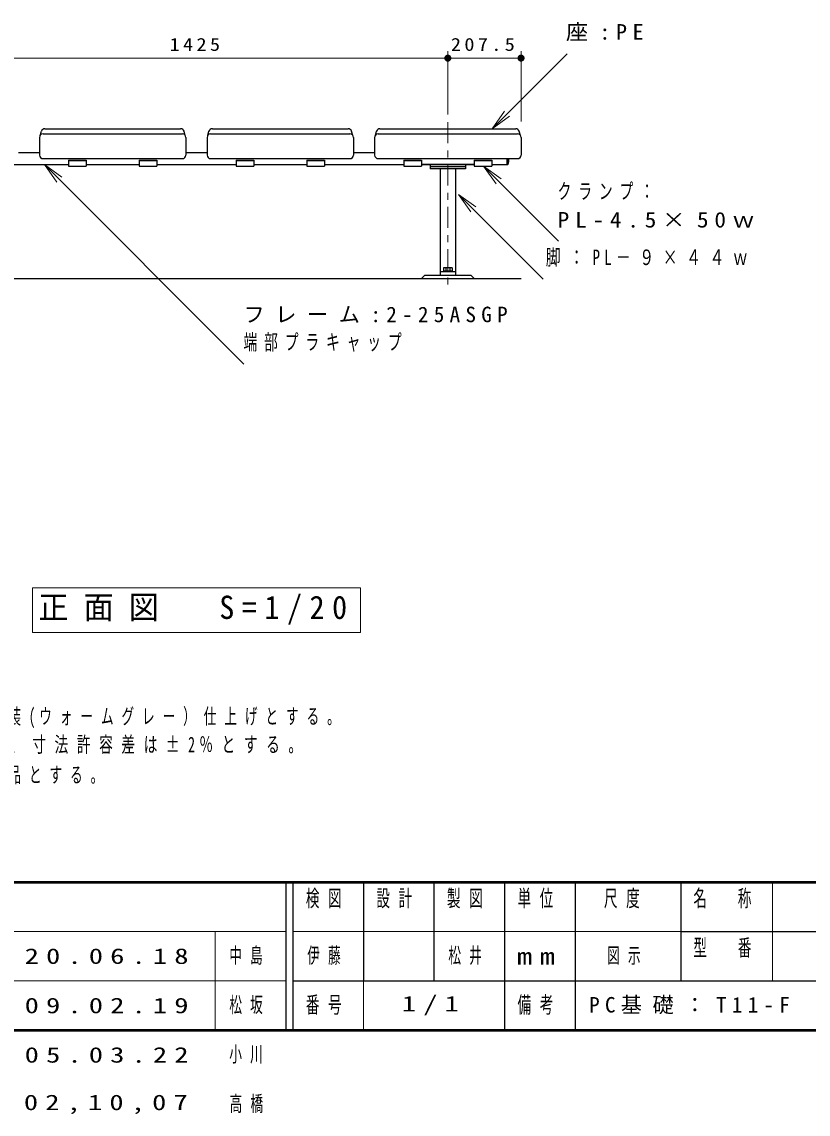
# Model space of a CAD drawing. Units: millimetres on the paper, scale 1:20. Extents: x -365 to 0, y -12 to 257.
# Drawn here: x -275.9 to -164.5, y -11.9 to 143 of the extents above; entities that cross this region are included whole.
import ezdxf

# ---------------------------------------------------------------- set-up
doc = ezdxf.new("R2010")
doc.units = ezdxf.units.MM
doc.linetypes.add('USER2', pattern=[6, 3, -1, 1, -1])
doc.layers.add('LY_1', color=7, linetype='Continuous', lineweight=25)
doc.layers.add('LY_3', color=7, linetype='Continuous', lineweight=13)
doc.styles.add('ＭＳ ゴシック', font='')
doc.styles.get('ＭＳ ゴシック').set_extended_font_data('MS Gothic')

# ---------------------------------------------------------------- blocks, each defined once
blk = doc.blocks.new('open_arrow')
at = {"color": 0, "linetype": 'Continuous', "lineweight": -2}
blk.add_lwpolyline([(7.5, 1.25), (0, 0), (7.5, -1.25)], dxfattribs=at)
blk = doc.blocks.new('filled_dot')
at = {"color": 0, "linetype": 'Continuous', "lineweight": -2, "const_width": 1.25}
blk.add_lwpolyline([(-0.625, 0, 1), (0.625, 0, 1)], format="xyb", close=True, dxfattribs=at)

msp = doc.modelspace()

# ---------------------------------------------------------------- linework, layer by layer
at = {"layer": 'LY_1', "lineweight": 13}
for p, q in [((-286.773, 137.81), (-215.523, 137.81)), ((-215.523, 129.81), (-215.523, 138.81)), ((-215.523, 137.81), (-205.148, 137.81)), ((-209.238, 127.81), (-198.631, 138.417)), ((-205.148, 128.81), (-205.148, 138.81)), ((-272.702, 122.71), (-244.418, 94.426)), ((-210.463, 122.485), (-199.856, 111.879)), ((-214.011, 118.48), (-201.99, 106.459)), ((-227.898, 62.71), (-274.398, 62.71)), ((-274.398, 62.71), (-274.398, 56.41)), ((-227.898, 56.41), (-227.898, 62.71)), ((-274.398, 56.41), (-227.898, 56.41))]:
    msp.add_line(p, q, dxfattribs=at)
at = {"layer": 'LY_1', "linetype": 'USER2', "lineweight": 13}
msp.add_line((-215.523, 128.735), (-215.523, 105.485), dxfattribs=at)
at = {"layer": 'LY_1'}
for p, q in [((-273.298, 126.86), (-273.129, 127.449)), ((-272.898, 127.06), (-253.148, 127.06)), ((-272.648, 127.81), (-253.398, 127.81)), ((-252.748, 126.86), (-252.918, 127.449)), ((-249.548, 126.86), (-249.379, 127.449)), ((-249.148, 127.06), (-229.398, 127.06)), ((-248.898, 127.81), (-229.648, 127.81)), ((-228.998, 126.86), (-229.168, 127.449)), ((-225.798, 126.86), (-225.629, 127.449)), ((-225.398, 127.06), (-205.648, 127.06)), ((-225.148, 127.81), (-205.898, 127.81)), ((-205.248, 126.86), (-205.418, 127.449)), ((-273.398, 126.56), (-273.398, 124.06)), ((-252.648, 126.56), (-252.648, 124.06)), ((-249.648, 126.56), (-249.648, 124.06)), ((-228.898, 126.56), (-228.898, 124.06)), ((-225.898, 126.56), (-225.898, 124.06)), ((-205.148, 126.56), (-205.148, 124.06)), ((-276.398, 124.41), (-273.398, 124.41)), ((-252.648, 124.41), (-249.648, 124.41)), ((-228.898, 124.41), (-225.898, 124.41)), ((-280.548, 122.71), (-269.298, 122.71)), ((-272.898, 123.56), (-253.148, 123.56)), ((-269.273, 123.34), (-269.273, 122.485)), ((-269.273, 123.34), (-266.773, 123.34)), ((-269.273, 123.282), (-266.773, 123.282)), ((-269.273, 122.485), (-266.773, 122.485)), ((-266.773, 123.34), (-266.773, 122.485)), ((-266.773, 122.71), (-259.273, 122.71)), ((-259.273, 123.34), (-259.273, 122.485)), ((-259.273, 123.34), (-256.773, 123.34)), ((-259.273, 123.282), (-256.773, 123.282)), ((-259.273, 122.485), (-256.773, 122.485)), ((-256.773, 123.34), (-256.773, 122.485)), ((-256.773, 122.71), (-245.523, 122.71)), ((-249.148, 123.56), (-229.398, 123.56)), ((-245.523, 123.34), (-245.523, 122.485)), ((-245.523, 123.34), (-243.023, 123.34)), ((-245.523, 123.282), (-243.023, 123.282)), ((-245.523, 122.485), (-243.023, 122.485)), ((-243.023, 123.34), (-243.023, 122.485)), ((-243.023, 122.71), (-235.523, 122.71)), ((-235.523, 123.34), (-235.523, 122.485)), ((-235.523, 123.34), (-233.023, 123.34)), ((-235.523, 123.282), (-233.023, 123.282)), ((-235.523, 122.485), (-233.023, 122.485)), ((-233.023, 123.34), (-233.023, 122.485)), ((-232.998, 122.71), (-221.748, 122.71)), ((-225.398, 123.56), (-205.648, 123.56)), ((-221.773, 123.34), (-221.773, 122.485)), ((-221.773, 123.34), (-219.273, 123.34)), ((-221.773, 123.282), (-219.273, 123.282)), ((-221.773, 122.485), (-219.273, 122.485)), ((-219.273, 123.34), (-219.273, 122.485)), ((-211.773, 122.71), (-219.273, 122.71)), ((-219.273, 122.71), (-211.773, 122.71)), ((-218.023, 122.71), (-218.023, 122.11)), ((-213.023, 122.41), (-218.023, 122.41)), ((-217.258, 123.56), (-213.781, 123.56)), ((-213.023, 122.71), (-213.023, 122.11)), ((-211.773, 123.34), (-211.773, 122.485)), ((-211.773, 123.34), (-209.273, 123.34)), ((-211.773, 123.282), (-209.273, 123.282)), ((-211.773, 122.485), (-209.273, 122.485)), ((-209.273, 123.34), (-209.273, 122.485)), ((-209.273, 122.71), (-206.998, 122.71)), ((-207.148, 123.56), (-207.148, 122.71)), ((-206.998, 123.56), (-206.998, 122.71)), ((-213.023, 122.11), (-218.023, 122.11)), ((-216.623, 122.11), (-216.623, 107.06)), ((-214.423, 122.11), (-214.423, 107.06)), ((-218.773, 107.06), (-219.273, 106.56)), ((-218.773, 107.06), (-212.273, 107.06)), ((-214.423, 107.51), (-216.623, 107.51)), ((-216.173, 107.625), (-216.173, 107.51)), ((-214.873, 107.625), (-216.173, 107.625)), ((-216.129, 108.075), (-216.129, 107.625)), ((-214.917, 108.075), (-216.129, 108.075)), ((-215.826, 108.075), (-215.826, 107.625)), ((-215.22, 108.075), (-215.22, 107.625)), ((-214.917, 108.075), (-214.917, 107.625)), ((-214.873, 107.625), (-214.873, 107.51)), ((-212.273, 107.06), (-211.773, 106.56)), ((-283.023, 106.56), (-205.123, 106.56))]:
    msp.add_line(p, q, dxfattribs=at)
for centre, radius, start, end in [((-272.898, 126.56), 0.5, 89.99998, 179.99996), ((-272.648, 127.31), 0.5, 89.99998, 163.92675), ((-253.398, 127.31), 0.5, 16.07321, 89.99998), ((-253.148, 126.56), 0.5, 0, 89.99998), ((-249.148, 126.56), 0.5, 89.99998, 179.99996), ((-248.898, 127.31), 0.5, 89.99998, 163.92675), ((-229.648, 127.31), 0.5, 16.07321, 89.99998), ((-229.398, 126.56), 0.5, 0, 89.99998), ((-225.398, 126.56), 0.5, 89.99998, 179.99996), ((-225.148, 127.31), 0.5, 89.99998, 163.92675), ((-205.898, 127.31), 0.5, 16.07321, 89.99998), ((-205.648, 126.56), 0.5, 0, 89.99998), ((-272.898, 124.06), 0.5, 179.99996, 270), ((-253.148, 124.06), 0.5, 270.00002, 0), ((-249.148, 124.06), 0.5, 179.99996, 270), ((-229.398, 124.06), 0.5, 270.00002, 0), ((-225.398, 124.06), 0.5, 179.99996, 270), ((-205.648, 124.06), 0.5, 270.00002, 0), ((-209.331, 123.56), 2.483, 339.98399, 0)]:
    msp.add_arc(centre, radius, start, end, dxfattribs=at)
at = {"layer": 'LY_3', "lineweight": 50}
for p, q in [((-365, 21), (0, 21)), ((-365, 0), (0, 0))]:
    msp.add_line(p, q, dxfattribs=at)
at = {"layer": 'LY_3', "color": 211, "lineweight": 25}
for p, q in [((-238.5, 21), (-238.5, 0)), ((-237.5, 21), (-237.5, 0)), ((-227.5, 21), (-227.5, 7)), ((-217.5, 21), (-217.5, 7)), ((-207.5, 21), (-207.5, 0)), ((-197.5, 21), (-197.5, 7)), ((-182.5, 21), (-182.5, 7)), ((-182.5, 14), (-70, 14)), ((-237.5, 7), (0, 7))]:
    msp.add_line(p, q, dxfattribs=at)
at = {"layer": 'LY_3'}
for p, q in [((-169.5, 21), (-169.5, 7)), ((-365, 14), (-238.5, 14)), ((-248.5, 14), (-248.5, 0)), ((-237.5, 14), (-182.5, 14)), ((-365, 7), (-238.5, 7)), ((-227.5, 7), (-227.5, 0))]:
    msp.add_line(p, q, dxfattribs=at)
at = {"layer": 'LY_3', "lineweight": 25}
msp.add_line((-197.5, 7), (-197.5, 0), dxfattribs=at)

# ---------------------------------------------------------------- block references
at = {"layer": 'LY_1', "lineweight": 13, "xscale": 0.4, "yscale": 0.4}
for name, p, rotation in [('filled_dot', (-215.523, 137.81), 180), ('filled_dot', (-205.148, 137.81), 180), ('open_arrow', (-209.238, 127.81), 45), ('open_arrow', (-272.702, 122.71), 315), ('open_arrow', (-210.463, 122.485), 315), ('open_arrow', (-214.011, 118.48), 315)]:
    msp.add_blockref(name, p, dxfattribs=dict(at, rotation=rotation))

# ---------------------------------------------------------------- texts
at = {"layer": 'LY_1', "style": 'ＭＳ ゴシック'}
for s, insert, char_height, attachment_point in [('\\T1.5;\\W1.05;座:PE', (-198.78, 141.417), 2.199, 4), ('\\T1.33;\\W1.15;1425', (-251.148, 138.81), 1.833, 8), ('\\T1.33;\\W1.15;207.5', (-210.323, 138.81), 1.833, 8), ('\\T1.5;\\W0.65;クランプ：', (-199.962, 118.879), 2.199, 4), ('\\T1.5;\\W1.1;PL-4.5×50ｗ', (-199.962, 114.879), 2.199, 4), ('\\T1.58;\\W0.7;脚：PL－９×４４ｗ', (-201.639, 109.459), 2.199, 4), ('\\T1.5;フレーム:2-25ASGP', (-244.491, 101.426), 2.199, 4), ('\\T1.5;\\W0.65;端部プラキャップ', (-244.491, 97.426), 2.199, 4), ('\\T1.5;\\W0.95;正面図\u3000S=1/20', (-251.148, 59.56), 3.299, 5), ('\\T1.62;\\W0.6;鋼材は、電気亜鉛メッキ処理の上、ポリエステル樹脂粉体塗装(ウォームグレー）仕上げとする。', (-356.533, 42.84), 2.199, 7), ('\\T1.62;\\W0.65;ベンチ座は、PE(高密度ポリエチレン)ブロー成形品とし、寸法許容差は±2％とする。', (-356.533, 38.84), 2.199, 7), ('\\T1.62;\\W0.6;本製品は、（一社）日本公園施設業協会賠償責任保険加入製品とする。', (-356.533, 34.84), 2.199, 7), ('\\T1.5;\\W1.35;20.06.18', (-275.5, 10.5), 2.199, 4), ('\\T1.64;\\W0.6;中島', (-246.5, 10.5), 2.199, 4), ('\\T1.64;\\W0.6;伊藤', (-232.5, 10.5), 2.199, 5), ('\\T1.64;\\W0.6;松井', (-212.5, 10.5), 2.199, 5), ('\\T1.64;\\W0.6;図示', (-190, 10.5), 2.199, 5), ('\\T1.64;\\W0.6;松坂', (-246.5, 3.5), 2.199, 4), ('\\T1.5;\\W1.35;1/1', (-217.5, 3.5), 2.199, 5), ('\\T1.5;PC基礎：T11-F', (-195.5, 3.5), 2.199, 4), ('\\T1.5;\\W1.35;09.02.19', (-275.5, 3.5), 2.199, 4), ('\\T1.5;\\W1.35;05.03.22', (-275.5, -3.5), 2.199, 4), ('\\T1.64;\\W0.6;小川', (-246.5, -3.5), 2.199, 4), ('\\T1.5;\\W1.35;02,10,07', (-263.5, -10.5), 2.199, 5), ('\\T1.64;\\W0.6;高橋', (-243.5, -10.5), 2.199, 5)]:
    msp.add_mtext(s, dxfattribs=dict(at, insert=insert, char_height=char_height, attachment_point=attachment_point))
at = {"layer": 'LY_3', "color": 4, "char_height": 2.346, "style": 'ＭＳ ゴシック'}
for s, insert, attachment_point in [('\\T1.64;\\W0.6;検図', (-232.5, 19.9), 2), ('\\T1.64;\\W0.6;設計', (-222.5, 19.9), 2), ('\\T1.64;\\W0.6;製図', (-212.5, 19.9), 2), ('\\T1.64;\\W0.6;単位', (-202.5, 19.9), 2), ('\\T1.64;\\W0.6;尺度', (-190.25, 19.9), 2), ('\\T1.64;\\W0.6;名\u3000称', (-176, 19.9), 2), ('\\T1.64;\\W0.6;型\u3000番', (-176, 12.9), 2), ('\\T1.5;\\W1.35;mm', (-202.5, 10.5), 5), ('\\T1.64;\\W0.6;番号', (-232.5, 3.5), 5), ('\\T1.64;\\W0.6;備考', (-202.5, 3.5), 5)]:
    msp.add_mtext(s, dxfattribs=dict(at, insert=insert, attachment_point=attachment_point))

doc.saveas('drawing.dxf')
